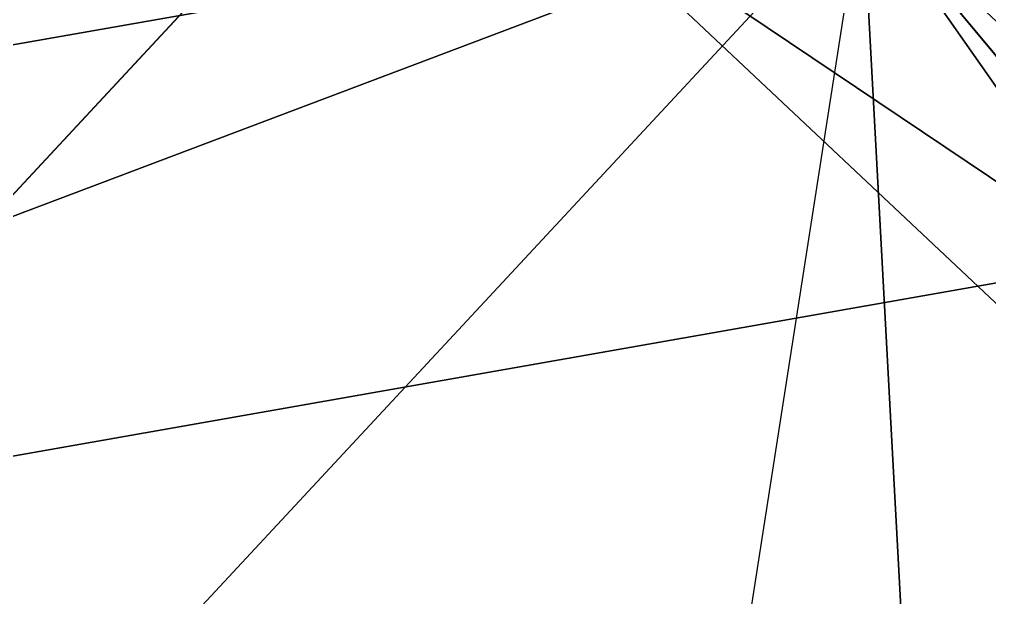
# Model space of a CAD drawing. Header units: metres. Extents: x 503497 to 504361, y 6966567 to 6966857.
# Drawn here: x 504126.4611 to 504126.6611, y 6966702.452 to 6966702.5712 of the extents above; entities that cross this region are included whole.
import ezdxf

# ---------------------------------------------------------------- set-up
doc = ezdxf.new("R2010")
doc.units = ezdxf.units.M

msp = doc.modelspace()

# ---------------------------------------------------------------- linework, layer by layer
at = {"layer": 'SHADOW_APPROVED_20260111T072000'}
msp.add_lwpolyline([(504126.4679, 6966701.5261), (504126.6349, 6966702.5968), (504053.4611, 6966717.5008), (504053.2941, 6966716.4301), (504126.4679, 6966701.5261)], close=True, dxfattribs=at)
msp.add_lwpolyline([(504124.6436, 6966689.8311), (504125.6223, 6966696.1052), (504122.7613, 6966696.5515), (504123.3955, 6966700.6171), (504123.6735, 6966701.1907), (504124.1841, 6966701.6081), (504124.6865, 6966701.7525), (504126.4679, 6966701.5261), (504126.6349, 6966702.5968), (504125.8564, 6966702.7697), (504125.4218, 6966703.0603), (504125.0625, 6966703.6133), (504124.9683, 6966704.1079), (504125.9354, 6966710.4181), (504127.8093, 6966710.1258), (504128.3574, 6966713.6393), (504140.8554, 6966711.6898), (504140.8554, 6966711.6898), (504140.7719, 6966711.1544), (504144.1851, 6966710.622), (504144.5661, 6966713.0647), (504153.1826, 6966711.7206), (504152.9477, 6966710.2148), (504167.8718, 6966707.8869)], dxfattribs=at)
at = {"layer": 'SHADOW_APPROVED_20260114T072400'}
msp.add_lwpolyline([(504126.4679, 6966701.5261), (504126.6349, 6966702.5968), (504054.6265, 6966716.2355), (504054.4595, 6966715.1648), (504126.4679, 6966701.5261)], close=True, dxfattribs=at)
msp.add_lwpolyline([(504124.6436, 6966689.8311), (504125.6223, 6966696.1052), (504122.7613, 6966696.5515), (504123.3955, 6966700.6171), (504123.6735, 6966701.1907), (504124.1841, 6966701.6081), (504124.6865, 6966701.7525), (504126.4679, 6966701.5261), (504126.6349, 6966702.5968), (504125.8564, 6966702.7697), (504125.4218, 6966703.0603), (504125.0625, 6966703.6133), (504124.9683, 6966704.1079), (504125.9354, 6966710.4181), (504127.8093, 6966710.1258), (504128.3574, 6966713.6393), (504140.8554, 6966711.6898), (504140.8554, 6966711.6898), (504140.7719, 6966711.1544), (504144.1851, 6966710.622), (504144.5661, 6966713.0647), (504153.1826, 6966711.7206), (504152.9477, 6966710.2148), (504167.8718, 6966707.8869)], dxfattribs=at)
at = {"layer": 'SHADOW_APPROVED_20260122T071500'}
msp.add_lwpolyline([(504126.4679, 6966701.5261), (504126.6349, 6966702.5968), (504044.0684, 6966717.3649), (504043.9014, 6966716.2942), (504126.4679, 6966701.5261)], close=True, dxfattribs=at)
msp.add_lwpolyline([(504124.6436, 6966689.8311), (504125.6223, 6966696.1052), (504122.7613, 6966696.5515), (504123.3955, 6966700.6171), (504123.6735, 6966701.1907), (504124.1841, 6966701.6081), (504124.6865, 6966701.7525), (504126.4679, 6966701.5261), (504126.6349, 6966702.5968), (504125.8564, 6966702.7697), (504125.4218, 6966703.0603), (504125.0625, 6966703.6133), (504124.9683, 6966704.1079), (504125.9354, 6966710.4181), (504127.8093, 6966710.1258), (504128.3574, 6966713.6393), (504140.8554, 6966711.6898), (504140.8554, 6966711.6898), (504140.7719, 6966711.1544), (504144.1851, 6966710.622), (504144.5661, 6966713.0647), (504153.1826, 6966711.7206), (504152.9477, 6966710.2148), (504167.8718, 6966707.8869)], dxfattribs=at)
at = {"layer": 'SHADOW_APPROVED_20260124T072500'}
msp.add_lwpolyline([(504126.4679, 6966701.5261), (504126.6349, 6966702.5968), (504050.3918, 6966714.3118), (504050.2248, 6966713.2411), (504126.4679, 6966701.5261)], close=True, dxfattribs=at)
msp.add_lwpolyline([(504124.6436, 6966689.8311), (504125.6223, 6966696.1052), (504122.7613, 6966696.5515), (504123.3955, 6966700.6171), (504123.6735, 6966701.1907), (504124.1841, 6966701.6081), (504124.6865, 6966701.7525), (504126.4679, 6966701.5261), (504126.6349, 6966702.5968), (504125.8564, 6966702.7697), (504125.4218, 6966703.0603), (504125.0625, 6966703.6133), (504124.9683, 6966704.1079), (504125.9354, 6966710.4181), (504127.8093, 6966710.1258), (504128.3574, 6966713.6393), (504140.8554, 6966711.6898), (504140.8554, 6966711.6898), (504140.7719, 6966711.1544), (504144.1851, 6966710.622), (504144.5661, 6966713.0647), (504153.1826, 6966711.7206), (504152.9477, 6966710.2148), (504167.8718, 6966707.8869)], dxfattribs=at)
at = {"layer": 'SHADOW_APPROVED_20260126T071100'}
msp.add_lwpolyline([(504126.4679, 6966701.5261), (504126.6349, 6966702.5968), (504038.2098, 6966717.6426), (504038.0428, 6966716.5719), (504126.4679, 6966701.5261)], close=True, dxfattribs=at)
msp.add_lwpolyline([(504124.6436, 6966689.8311), (504125.6223, 6966696.1052), (504122.7613, 6966696.5515), (504123.3955, 6966700.6171), (504123.6735, 6966701.1907), (504124.1841, 6966701.6081), (504124.6865, 6966701.7525), (504126.4679, 6966701.5261), (504126.6349, 6966702.5968), (504125.8564, 6966702.7697), (504125.4218, 6966703.0603), (504125.0625, 6966703.6133), (504124.9683, 6966704.1079), (504125.9354, 6966710.4181), (504127.8093, 6966710.1258), (504128.3574, 6966713.6393), (504140.8554, 6966711.6898), (504140.8554, 6966711.6898), (504140.7719, 6966711.1544), (504144.1851, 6966710.622), (504144.5661, 6966713.0647), (504153.1826, 6966711.7206), (504152.9477, 6966710.2148), (504167.8718, 6966707.8869)], dxfattribs=at)
at = {"layer": 'SHADOW_APPROVED_20260127T071900'}
msp.add_lwpolyline([(504126.4679, 6966701.5261), (504126.6349, 6966702.5968), (504044.292, 6966715.0894), (504044.125, 6966714.0187), (504126.4679, 6966701.5261)], close=True, dxfattribs=at)
msp.add_lwpolyline([(504124.6436, 6966689.8311), (504125.6223, 6966696.1052), (504122.7613, 6966696.5515), (504123.3955, 6966700.6171), (504123.6735, 6966701.1907), (504124.1841, 6966701.6081), (504124.6865, 6966701.7525), (504126.4679, 6966701.5261), (504126.6349, 6966702.5968), (504125.8564, 6966702.7697), (504125.4218, 6966703.0603), (504125.0625, 6966703.6133), (504124.9683, 6966704.1079), (504125.9354, 6966710.4181), (504127.8093, 6966710.1258), (504128.3574, 6966713.6393), (504140.8554, 6966711.6898), (504140.8554, 6966711.6898), (504140.7719, 6966711.1544), (504144.1851, 6966710.622), (504144.5661, 6966713.0647), (504153.1826, 6966711.7206), (504152.9477, 6966710.2148), (504167.8718, 6966707.8869)], dxfattribs=at)
at = {"layer": 'SHADOW_APPROVED_20260129T071100'}
msp.add_lwpolyline([(504126.4679, 6966701.5261), (504126.6349, 6966702.5968), (504036.1892, 6966716.8156), (504036.0222, 6966715.7449), (504126.4679, 6966701.5261)], close=True, dxfattribs=at)
msp.add_lwpolyline([(504124.6436, 6966689.8311), (504125.6223, 6966696.1052), (504122.7613, 6966696.5515), (504123.3955, 6966700.6171), (504123.6735, 6966701.1907), (504124.1841, 6966701.6081), (504124.6865, 6966701.7525), (504126.4679, 6966701.5261), (504126.6349, 6966702.5968), (504125.8564, 6966702.7697), (504125.4218, 6966703.0603), (504125.0625, 6966703.6133), (504124.9683, 6966704.1079), (504125.9354, 6966710.4181), (504127.8093, 6966710.1258), (504128.3574, 6966713.6393), (504140.8554, 6966711.6898), (504140.8554, 6966711.6898), (504140.7719, 6966711.1544), (504144.1851, 6966710.622), (504144.5661, 6966713.0647), (504153.1826, 6966711.7206), (504152.9477, 6966710.2148), (504167.8718, 6966707.8869)], dxfattribs=at)
at = {"layer": 'SHADOW_APPROVED_20260130T071100'}
msp.add_lwpolyline([(504126.4679, 6966701.5261), (504126.6349, 6966702.5968), (504035.503, 6966716.511), (504035.336, 6966715.4403), (504126.4679, 6966701.5261)], close=True, dxfattribs=at)
msp.add_lwpolyline([(504124.6436, 6966689.8311), (504125.6223, 6966696.1052), (504122.7613, 6966696.5515), (504123.3955, 6966700.6171), (504123.6735, 6966701.1907), (504124.1841, 6966701.6081), (504124.6865, 6966701.7525), (504126.4679, 6966701.5261), (504126.6349, 6966702.5968), (504125.8564, 6966702.7697), (504125.4218, 6966703.0603), (504125.0625, 6966703.6133), (504124.9683, 6966704.1079), (504125.9354, 6966710.4181), (504127.8093, 6966710.1258), (504128.3574, 6966713.6393), (504140.8554, 6966711.6898), (504140.8554, 6966711.6898), (504140.7719, 6966711.1544), (504144.1851, 6966710.622), (504144.5661, 6966713.0647), (504153.1826, 6966711.7206), (504152.9477, 6966710.2148), (504167.8718, 6966707.8869)], dxfattribs=at)
at = {"layer": 'SHADOW_APPROVED_20260203T070000'}
msp.add_lwpolyline([(504126.4679, 6966701.5261), (504126.6349, 6966702.5968), (504020.6107, 6966718.8982), (504020.4437, 6966717.8275), (504126.4679, 6966701.5261)], close=True, dxfattribs=at)
msp.add_lwpolyline([(504124.6436, 6966689.8311), (504125.6223, 6966696.1052), (504122.7613, 6966696.5515), (504123.3955, 6966700.6171), (504123.6735, 6966701.1907), (504124.1841, 6966701.6081), (504124.6865, 6966701.7525), (504126.4679, 6966701.5261), (504126.6349, 6966702.5968), (504125.8564, 6966702.7697), (504125.4218, 6966703.0603), (504125.0625, 6966703.6133), (504124.9683, 6966704.1079), (504125.9354, 6966710.4181), (504127.8093, 6966710.1258), (504128.3574, 6966713.6393), (504140.8554, 6966711.6898), (504140.8554, 6966711.6898), (504140.7719, 6966711.1544), (504144.1851, 6966710.622), (504144.5661, 6966713.0647), (504153.1826, 6966711.7206), (504152.9477, 6966710.2148), (504167.8718, 6966707.8869)], dxfattribs=at)
at = {"layer": 'SHADOW_APPROVED_20260314T074000'}
msp.add_lwpolyline([(504124.6436, 6966689.8311), (504125.6223, 6966696.1052), (504122.7613, 6966696.5515), (504123.3955, 6966700.6171), (504123.6735, 6966701.1907), (504124.1841, 6966701.6081), (504124.6865, 6966701.7525), (504126.4679, 6966701.5261), (504126.6349, 6966702.5968), (504125.8564, 6966702.7697), (504125.4218, 6966703.0603), (504125.0625, 6966703.6133), (504124.9683, 6966704.1079), (504125.9354, 6966710.4181), (504127.8093, 6966710.1258), (504128.3574, 6966713.6393), (504140.8554, 6966711.6898), (504140.8554, 6966711.6898), (504140.7719, 6966711.1544), (504144.1851, 6966710.622), (504144.5661, 6966713.0647), (504153.1826, 6966711.7206), (504152.9477, 6966710.2148), (504167.8718, 6966707.8869)], dxfattribs=at)
for points in [[(504145.7767, 6966705.8835), (504142.7149, 6966706.3611), (504044.7615, 6966689.1084), (504047.8233, 6966688.6308), (504145.7767, 6966705.8835)], [(504144.9755, 6966700.7471), (504145.7767, 6966705.8835), (504047.8233, 6966688.6308), (504047.0221, 6966683.4944), (504144.9755, 6966700.7471)], [(504126.6349, 6966702.5968), (504125.8564, 6966702.7697), (504038.1019, 6966687.3133), (504038.8804, 6966687.1404), (504126.6349, 6966702.5968)], [(504126.4679, 6966701.5261), (504126.6349, 6966702.5968), (504038.8804, 6966687.1404), (504038.7134, 6966686.0697), (504126.4679, 6966701.5261)]]:
    msp.add_lwpolyline(points, close=True, dxfattribs=at)
at = {"layer": 'SHADOW_APPROVED_20260426T070000'}
msp.add_lwpolyline([(504124.6436, 6966689.8311), (504125.6223, 6966696.1052), (504122.7613, 6966696.5515), (504123.3955, 6966700.6171), (504123.6735, 6966701.1907), (504124.1841, 6966701.6081), (504124.6865, 6966701.7525), (504126.4679, 6966701.5261), (504126.6349, 6966702.5968), (504125.8564, 6966702.7697), (504125.4218, 6966703.0603), (504125.0625, 6966703.6133), (504124.9683, 6966704.1079), (504125.9354, 6966710.4181), (504127.8093, 6966710.1258), (504128.3574, 6966713.6393), (504140.8554, 6966711.6898), (504140.8554, 6966711.6898), (504140.7719, 6966711.1544), (504144.1851, 6966710.622), (504144.5661, 6966713.0647), (504153.1826, 6966711.7206), (504152.9477, 6966710.2148), (504167.8718, 6966707.8869)], dxfattribs=at)
for points in [[(504126.6349, 6966702.5968), (504125.8564, 6966702.7697), (503908.7288, 6966620.7079), (503909.5073, 6966620.535), (504126.6349, 6966702.5968)], [(504126.4679, 6966701.5261), (504126.6349, 6966702.5968), (503909.5073, 6966620.535), (503909.3403, 6966619.4643), (504126.4679, 6966701.5261)]]:
    msp.add_lwpolyline(points, close=True, dxfattribs=at)
at = {"layer": 'SHADOW_APPROVED_20260621T090000'}
for points in [[(504149.5371, 6966727.3537), (504149.9912, 6966730.2649), (504086.0048, 6966661.4504), (504085.5507, 6966658.5392), (504149.5371, 6966727.3537)], [(504158.3042, 6966725.9861), (504149.5371, 6966727.3537), (504085.5507, 6966658.5392), (504094.3178, 6966657.1716), (504158.3042, 6966725.9861)], [(504126.6349, 6966702.5968), (504125.8564, 6966702.7697), (504067.3401, 6966639.8381), (504068.1186, 6966639.6652), (504126.6349, 6966702.5968)], [(504126.4679, 6966701.5261), (504126.6349, 6966702.5968), (504068.1186, 6966639.6652), (504067.9516, 6966638.5945), (504126.4679, 6966701.5261)]]:
    msp.add_lwpolyline(points, close=True, dxfattribs=at)
msp.add_lwpolyline([(504124.6436, 6966689.8311), (504125.6223, 6966696.1052), (504122.7613, 6966696.5515), (504123.3955, 6966700.6171), (504123.6735, 6966701.1907), (504124.1841, 6966701.6081), (504124.6865, 6966701.7525), (504126.4679, 6966701.5261), (504126.6349, 6966702.5968), (504125.8564, 6966702.7697), (504125.4218, 6966703.0603), (504125.0625, 6966703.6133), (504124.9683, 6966704.1079), (504125.9354, 6966710.4181), (504127.8093, 6966710.1258), (504128.3574, 6966713.6393), (504140.8554, 6966711.6898), (504140.8554, 6966711.6898), (504140.7719, 6966711.1544), (504144.1851, 6966710.622), (504144.5661, 6966713.0647), (504153.1826, 6966711.7206), (504152.9477, 6966710.2148), (504167.8718, 6966707.8869)], dxfattribs=at)
at = {"layer": 'SHADOW_APPROVED_20260621T120000'}
msp.add_lwpolyline([(504124.6436, 6966689.8311), (504125.6223, 6966696.1052), (504122.7613, 6966696.5515), (504123.3955, 6966700.6171), (504123.6735, 6966701.1907), (504124.1841, 6966701.6081), (504124.6865, 6966701.7525), (504126.4679, 6966701.5261), (504126.6349, 6966702.5968), (504125.8564, 6966702.7697), (504125.4218, 6966703.0603), (504125.0625, 6966703.6133), (504124.9683, 6966704.1079), (504125.9354, 6966710.4181), (504127.8093, 6966710.1258), (504128.3574, 6966713.6393), (504140.8554, 6966711.6898), (504140.8554, 6966711.6898), (504140.7719, 6966711.1544), (504144.1851, 6966710.622), (504144.5661, 6966713.0647), (504153.1826, 6966711.7206), (504152.9477, 6966710.2148), (504167.8718, 6966707.8869)], dxfattribs=at)
for points in [[(504126.6349, 6966702.5968), (504125.8564, 6966702.7697), (504128.4774, 6966654.0969), (504129.2559, 6966653.924), (504126.6349, 6966702.5968)], [(504126.4679, 6966701.5261), (504126.6349, 6966702.5968), (504129.2559, 6966653.924), (504129.0889, 6966652.8533), (504126.4679, 6966701.5261)]]:
    msp.add_lwpolyline(points, close=True, dxfattribs=at)
at = {"layer": 'SHADOW_APPROVED_20260621T140000'}
msp.add_lwpolyline([(504124.6436, 6966689.8311), (504125.6223, 6966696.1052), (504122.7613, 6966696.5515), (504123.3955, 6966700.6171), (504123.6735, 6966701.1907), (504124.1841, 6966701.6081), (504124.6865, 6966701.7525), (504126.4679, 6966701.5261), (504126.6349, 6966702.5968), (504125.8564, 6966702.7697), (504125.4218, 6966703.0603), (504125.0625, 6966703.6133), (504124.9683, 6966704.1079), (504125.9354, 6966710.4181), (504127.8093, 6966710.1258), (504128.3574, 6966713.6393), (504140.8554, 6966711.6898), (504140.8554, 6966711.6898), (504140.7719, 6966711.1544), (504144.1851, 6966710.622), (504144.5661, 6966713.0647), (504153.1826, 6966711.7206), (504152.9477, 6966710.2148), (504167.8718, 6966707.8869)], dxfattribs=at)
for points in [[(504126.6349, 6966702.5968), (504125.8564, 6966702.7697), (504164.7661, 6966646.9637), (504165.5446, 6966646.7908), (504126.6349, 6966702.5968)], [(504126.4679, 6966701.5261), (504126.6349, 6966702.5968), (504165.5446, 6966646.7908), (504165.3776, 6966645.7201), (504126.4679, 6966701.5261)]]:
    msp.add_lwpolyline(points, close=True, dxfattribs=at)
at = {"layer": 'SHADOW_APPROVED_20260621T150000'}
msp.add_lwpolyline([(504124.6436, 6966689.8311), (504125.6223, 6966696.1052), (504122.7613, 6966696.5515), (504123.3955, 6966700.6171), (504123.6735, 6966701.1907), (504124.1841, 6966701.6081), (504124.6865, 6966701.7525), (504126.4679, 6966701.5261), (504126.6349, 6966702.5968), (504125.8564, 6966702.7697), (504125.4218, 6966703.0603), (504125.0625, 6966703.6133), (504124.9683, 6966704.1079), (504125.9354, 6966710.4181), (504127.8093, 6966710.1258), (504128.3574, 6966713.6393), (504140.8554, 6966711.6898), (504140.8554, 6966711.6898), (504140.7719, 6966711.1544), (504144.1851, 6966710.622), (504144.5661, 6966713.0647), (504153.1826, 6966711.7206), (504152.9477, 6966710.2148), (504167.8718, 6966707.8869)], dxfattribs=at)
for points in [[(504124.9683, 6966704.1079), (504125.9354, 6966710.4181), (504199.2155, 6966641.4153), (504198.2484, 6966635.1051), (504124.9683, 6966704.1079)], [(504125.0625, 6966703.6133), (504124.9683, 6966704.1079), (504198.2484, 6966635.1051), (504198.3426, 6966634.6105), (504125.0625, 6966703.6133)], [(504126.4679, 6966701.5261), (504126.6349, 6966702.5968), (504199.915, 6966633.594), (504199.748, 6966632.5233), (504126.4679, 6966701.5261)]]:
    msp.add_lwpolyline(points, close=True, dxfattribs=at)
at = {"layer": 'SHADOW_APPROVED_20260621T160000'}
msp.add_lwpolyline([(504124.6436, 6966689.8311), (504125.6223, 6966696.1052), (504122.7613, 6966696.5515), (504123.3955, 6966700.6171), (504123.6735, 6966701.1907), (504124.1841, 6966701.6081), (504124.6865, 6966701.7525), (504126.4679, 6966701.5261), (504126.6349, 6966702.5968), (504125.8564, 6966702.7697), (504125.4218, 6966703.0603), (504125.0625, 6966703.6133), (504124.9683, 6966704.1079), (504125.9354, 6966710.4181), (504127.8093, 6966710.1258), (504128.3574, 6966713.6393), (504140.8554, 6966711.6898), (504140.8554, 6966711.6898), (504140.7719, 6966711.1544), (504144.1851, 6966710.622), (504144.5661, 6966713.0647), (504153.1826, 6966711.7206), (504152.9477, 6966710.2148), (504167.8718, 6966707.8869)], dxfattribs=at)
for points in [[(504125.0625, 6966703.6133), (504124.9683, 6966704.1079), (504293.2245, 6966591.0081), (504293.3187, 6966590.5135), (504125.0625, 6966703.6133)], [(504125.4218, 6966703.0603), (504125.0625, 6966703.6133), (504293.3187, 6966590.5135), (504293.678, 6966589.9605), (504125.4218, 6966703.0603)], [(504126.4679, 6966701.5261), (504126.6349, 6966702.5968), (504294.8911, 6966589.497), (504294.7241, 6966588.4263), (504126.4679, 6966701.5261)]]:
    msp.add_lwpolyline(points, close=True, dxfattribs=at)
at = {"layer": 'SHADOW_APPROVED_20261019T053000'}
msp.add_lwpolyline([(504126.4679, 6966701.5261), (504126.6349, 6966702.5968), (503549.8792, 6966794.7296), (503549.7122, 6966793.6589), (504126.4679, 6966701.5261)], close=True, dxfattribs=at)
msp.add_lwpolyline([(504124.6436, 6966689.8311), (504125.6223, 6966696.1052), (504122.7613, 6966696.5515), (504123.3955, 6966700.6171), (504123.6735, 6966701.1907), (504124.1841, 6966701.6081), (504124.6865, 6966701.7525), (504126.4679, 6966701.5261), (504126.6349, 6966702.5968), (504125.8564, 6966702.7697), (504125.4218, 6966703.0603), (504125.0625, 6966703.6133), (504124.9683, 6966704.1079), (504125.9354, 6966710.4181), (504127.8093, 6966710.1258), (504128.3574, 6966713.6393), (504140.8554, 6966711.6898), (504140.8554, 6966711.6898), (504140.7719, 6966711.1544), (504144.1851, 6966710.622), (504144.5661, 6966713.0647), (504153.1826, 6966711.7206), (504152.9477, 6966710.2148), (504167.8718, 6966707.8869)], dxfattribs=at)
at = {"layer": 'SHADOW_APPROVED_20261112T063500'}
msp.add_lwpolyline([(504126.4679, 6966701.5261), (504126.6349, 6966702.5968), (504028.3566, 6966718.551), (504028.1896, 6966717.4803), (504126.4679, 6966701.5261)], close=True, dxfattribs=at)
msp.add_lwpolyline([(504124.6436, 6966689.8311), (504125.6223, 6966696.1052), (504122.7613, 6966696.5515), (504123.3955, 6966700.6171), (504123.6735, 6966701.1907), (504124.1841, 6966701.6081), (504124.6865, 6966701.7525), (504126.4679, 6966701.5261), (504126.6349, 6966702.5968), (504125.8564, 6966702.7697), (504125.4218, 6966703.0603), (504125.0625, 6966703.6133), (504124.9683, 6966704.1079), (504125.9354, 6966710.4181), (504127.8093, 6966710.1258), (504128.3574, 6966713.6393), (504140.8554, 6966711.6898), (504140.8554, 6966711.6898), (504140.7719, 6966711.1544), (504144.1851, 6966710.622), (504144.5661, 6966713.0647), (504153.1826, 6966711.7206), (504152.9477, 6966710.2148), (504167.8718, 6966707.8869)], dxfattribs=at)
at = {"layer": 'SHADOW_APPROVED_20261113T063500'}
msp.add_lwpolyline([(504126.4679, 6966701.5261), (504126.6349, 6966702.5968), (504028.8248, 6966718.9665), (504028.6578, 6966717.8958), (504126.4679, 6966701.5261)], close=True, dxfattribs=at)
msp.add_lwpolyline([(504124.6436, 6966689.8311), (504125.6223, 6966696.1052), (504122.7613, 6966696.5515), (504123.3955, 6966700.6171), (504123.6735, 6966701.1907), (504124.1841, 6966701.6081), (504124.6865, 6966701.7525), (504126.4679, 6966701.5261), (504126.6349, 6966702.5968), (504125.8564, 6966702.7697), (504125.4218, 6966703.0603), (504125.0625, 6966703.6133), (504124.9683, 6966704.1079), (504125.9354, 6966710.4181), (504127.8093, 6966710.1258), (504128.3574, 6966713.6393), (504140.8554, 6966711.6898), (504140.8554, 6966711.6898), (504140.7719, 6966711.1544), (504144.1851, 6966710.622), (504144.5661, 6966713.0647), (504153.1826, 6966711.7206), (504152.9477, 6966710.2148), (504167.8718, 6966707.8869)], dxfattribs=at)
at = {"layer": 'SHADOW_APPROVED_20261122T065200'}
msp.add_lwpolyline([(504126.4679, 6966701.5261), (504126.6349, 6966702.5968), (504046.4708, 6966717.0476), (504046.3038, 6966715.9769), (504126.4679, 6966701.5261)], close=True, dxfattribs=at)
msp.add_lwpolyline([(504124.6436, 6966689.8311), (504125.6223, 6966696.1052), (504122.7613, 6966696.5515), (504123.3955, 6966700.6171), (504123.6735, 6966701.1907), (504124.1841, 6966701.6081), (504124.6865, 6966701.7525), (504126.4679, 6966701.5261), (504126.6349, 6966702.5968), (504125.8564, 6966702.7697), (504125.4218, 6966703.0603), (504125.0625, 6966703.6133), (504124.9683, 6966704.1079), (504125.9354, 6966710.4181), (504127.8093, 6966710.1258), (504128.3574, 6966713.6393), (504140.8554, 6966711.6898), (504140.8554, 6966711.6898), (504140.7719, 6966711.1544), (504144.1851, 6966710.622), (504144.5661, 6966713.0647), (504153.1826, 6966711.7206), (504152.9477, 6966710.2148), (504167.8718, 6966707.8869)], dxfattribs=at)
at = {"layer": 'SHADOW_APPROVED_20261123T070300'}
msp.add_lwpolyline([(504126.4679, 6966701.5261), (504126.6349, 6966702.5968), (504054.238, 6966714.6033), (504054.071, 6966713.5326), (504126.4679, 6966701.5261)], close=True, dxfattribs=at)
msp.add_lwpolyline([(504124.6436, 6966689.8311), (504125.6223, 6966696.1052), (504122.7613, 6966696.5515), (504123.3955, 6966700.6171), (504123.6735, 6966701.1907), (504124.1841, 6966701.6081), (504124.6865, 6966701.7525), (504126.4679, 6966701.5261), (504126.6349, 6966702.5968), (504125.8564, 6966702.7697), (504125.4218, 6966703.0603), (504125.0625, 6966703.6133), (504124.9683, 6966704.1079), (504125.9354, 6966710.4181), (504127.8093, 6966710.1258), (504128.3574, 6966713.6393), (504140.8554, 6966711.6898), (504140.8554, 6966711.6898), (504140.7719, 6966711.1544), (504144.1851, 6966710.622), (504144.5661, 6966713.0647), (504153.1826, 6966711.7206), (504152.9477, 6966710.2148), (504167.8718, 6966707.8869)], dxfattribs=at)
at = {"layer": 'SHADOW_APPROVED_20261221T090000'}
msp.add_lwpolyline([(504124.6436, 6966689.8311), (504125.6223, 6966696.1052), (504122.7613, 6966696.5515), (504123.3955, 6966700.6171), (504123.6735, 6966701.1907), (504124.1841, 6966701.6081), (504124.6865, 6966701.7525), (504126.4679, 6966701.5261), (504126.6349, 6966702.5968), (504125.8564, 6966702.7697), (504125.4218, 6966703.0603), (504125.0625, 6966703.6133), (504124.9683, 6966704.1079), (504125.9354, 6966710.4181), (504127.8093, 6966710.1258), (504128.3574, 6966713.6393), (504140.8554, 6966711.6898), (504140.8554, 6966711.6898), (504140.7719, 6966711.1544), (504144.1851, 6966710.622), (504144.5661, 6966713.0647), (504153.1826, 6966711.7206), (504152.9477, 6966710.2148), (504167.8718, 6966707.8869)], dxfattribs=at)
msp.add_lwpolyline([(504126.4679, 6966701.5261), (504126.6349, 6966702.5968), (504096.3802, 6966704.3962), (504096.2132, 6966703.3255), (504126.4679, 6966701.5261)], close=True, dxfattribs=at)
at = {"layer": 'SHADOW_APPROVED_20261221T120000'}
msp.add_lwpolyline([(504124.6436, 6966689.8311), (504125.6223, 6966696.1052), (504122.7613, 6966696.5515), (504123.3955, 6966700.6171), (504123.6735, 6966701.1907), (504124.1841, 6966701.6081), (504124.6865, 6966701.7525), (504126.4679, 6966701.5261), (504126.6349, 6966702.5968), (504125.8564, 6966702.7697), (504125.4218, 6966703.0603), (504125.0625, 6966703.6133), (504124.9683, 6966704.1079), (504125.9354, 6966710.4181), (504127.8093, 6966710.1258), (504128.3574, 6966713.6393), (504140.8554, 6966711.6898), (504140.8554, 6966711.6898), (504140.7719, 6966711.1544), (504144.1851, 6966710.622), (504144.5661, 6966713.0647), (504153.1826, 6966711.7206), (504152.9477, 6966710.2148), (504167.8718, 6966707.8869)], dxfattribs=at)
for points in [[(504126.6349, 6966702.5968), (504125.8564, 6966702.7697), (504128.1289, 6966700.0389), (504128.9074, 6966699.866), (504126.6349, 6966702.5968)], [(504126.4679, 6966701.5261), (504126.6349, 6966702.5968), (504128.9074, 6966699.866), (504128.7404, 6966698.7953), (504126.4679, 6966701.5261)]]:
    msp.add_lwpolyline(points, close=True, dxfattribs=at)
at = {"layer": 'SHADOW_APPROVED_20261221T150000'}
msp.add_lwpolyline([(504124.6436, 6966689.8311), (504125.6223, 6966696.1052), (504122.7613, 6966696.5515), (504123.3955, 6966700.6171), (504123.6735, 6966701.1907), (504124.1841, 6966701.6081), (504124.6865, 6966701.7525), (504126.4679, 6966701.5261), (504126.6349, 6966702.5968), (504125.8564, 6966702.7697), (504125.4218, 6966703.0603), (504125.0625, 6966703.6133), (504124.9683, 6966704.1079), (504125.9354, 6966710.4181), (504127.8093, 6966710.1258), (504128.3574, 6966713.6393), (504140.8554, 6966711.6898), (504140.8554, 6966711.6898), (504140.7719, 6966711.1544), (504144.1851, 6966710.622), (504144.5661, 6966713.0647), (504153.1826, 6966711.7206), (504152.9477, 6966710.2148), (504167.8718, 6966707.8869)], dxfattribs=at)
msp.add_lwpolyline([(504126.4679, 6966701.5261), (504126.6349, 6966702.5968), (504164.3288, 6966706.6171), (504164.1618, 6966705.5464), (504126.4679, 6966701.5261)], close=True, dxfattribs=at)
at = {"layer": 'SHADOW_APPROVED_20261221T160000'}
msp.add_lwpolyline([(504126.4679, 6966701.5261), (504126.6349, 6966702.5968), (504186.1967, 6966714.5486), (504186.0297, 6966713.4779), (504126.4679, 6966701.5261)], close=True, dxfattribs=at)
msp.add_lwpolyline([(504124.6436, 6966689.8311), (504125.6223, 6966696.1052), (504122.7613, 6966696.5515), (504123.3955, 6966700.6171), (504123.6735, 6966701.1907), (504124.1841, 6966701.6081), (504124.6865, 6966701.7525), (504126.4679, 6966701.5261), (504126.6349, 6966702.5968), (504125.8564, 6966702.7697), (504125.4218, 6966703.0603), (504125.0625, 6966703.6133), (504124.9683, 6966704.1079), (504125.9354, 6966710.4181), (504127.8093, 6966710.1258), (504128.3574, 6966713.6393), (504140.8554, 6966711.6898), (504140.8554, 6966711.6898), (504140.7719, 6966711.1544), (504144.1851, 6966710.622), (504144.5661, 6966713.0647), (504153.1826, 6966711.7206), (504152.9477, 6966710.2148), (504167.8718, 6966707.8869)], dxfattribs=at)
at = {"layer": 'SHADOW_APPROVED_20261221T170000'}
msp.add_lwpolyline([(504126.4679, 6966701.5261), (504126.6349, 6966702.5968), (504229.8348, 6966733.4844), (504229.6678, 6966732.4137), (504126.4679, 6966701.5261)], close=True, dxfattribs=at)
msp.add_lwpolyline([(504124.6436, 6966689.8311), (504125.6223, 6966696.1052), (504122.7613, 6966696.5515), (504123.3955, 6966700.6171), (504123.6735, 6966701.1907), (504124.1841, 6966701.6081), (504124.6865, 6966701.7525), (504126.4679, 6966701.5261), (504126.6349, 6966702.5968), (504125.8564, 6966702.7697), (504125.4218, 6966703.0603), (504125.0625, 6966703.6133), (504124.9683, 6966704.1079), (504125.9354, 6966710.4181), (504127.8093, 6966710.1258), (504128.3574, 6966713.6393), (504140.8554, 6966711.6898), (504140.8554, 6966711.6898), (504140.7719, 6966711.1544), (504144.1851, 6966710.622), (504144.5661, 6966713.0647), (504153.1826, 6966711.7206), (504152.9477, 6966710.2148), (504167.8718, 6966707.8869)], dxfattribs=at)
at = {"layer": 'SHADOW_COMPARATOR_RL48_20260111T072000'}
msp.add_lwpolyline([(504124.6436, 6966689.8311), (504125.6223, 6966696.1052), (504122.7613, 6966696.5515), (504123.3955, 6966700.6171), (504123.6735, 6966701.1907), (504124.1841, 6966701.6081), (504124.6865, 6966701.7525), (504126.4679, 6966701.5261), (504126.6349, 6966702.5968), (504125.8564, 6966702.7697), (504125.4218, 6966703.0603), (504125.0625, 6966703.6133), (504124.9683, 6966704.1079), (504125.9354, 6966710.4181), (504127.8093, 6966710.1258), (504128.3574, 6966713.6393), (504140.8554, 6966711.6898), (504140.8554, 6966711.6898), (504140.7719, 6966711.1544), (504144.1851, 6966710.622), (504144.5661, 6966713.0647), (504153.1826, 6966711.7206), (504152.9477, 6966710.2148), (504167.8718, 6966707.8869)], dxfattribs=at)
msp.add_lwpolyline([(504126.4679, 6966701.5261), (504126.6349, 6966702.5968), (504081.0076, 6966711.8902), (504080.8406, 6966710.8195), (504126.4679, 6966701.5261)], close=True, dxfattribs=at)
at = {"layer": 'SHADOW_COMPARATOR_RL48_20260114T072400'}
msp.add_lwpolyline([(504124.6436, 6966689.8311), (504125.6223, 6966696.1052), (504122.7613, 6966696.5515), (504123.3955, 6966700.6171), (504123.6735, 6966701.1907), (504124.1841, 6966701.6081), (504124.6865, 6966701.7525), (504126.4679, 6966701.5261), (504126.6349, 6966702.5968), (504125.8564, 6966702.7697), (504125.4218, 6966703.0603), (504125.0625, 6966703.6133), (504124.9683, 6966704.1079), (504125.9354, 6966710.4181), (504127.8093, 6966710.1258), (504128.3574, 6966713.6393), (504140.8554, 6966711.6898), (504140.8554, 6966711.6898), (504140.7719, 6966711.1544), (504144.1851, 6966710.622), (504144.5661, 6966713.0647), (504153.1826, 6966711.7206), (504152.9477, 6966710.2148), (504167.8718, 6966707.8869)], dxfattribs=at)
msp.add_lwpolyline([(504126.4679, 6966701.5261), (504126.6349, 6966702.5968), (504081.7343, 6966711.1012), (504081.5673, 6966710.0305), (504126.4679, 6966701.5261)], close=True, dxfattribs=at)
at = {"layer": 'SHADOW_COMPARATOR_RL48_20260122T071500'}
msp.add_lwpolyline([(504124.6436, 6966689.8311), (504125.6223, 6966696.1052), (504122.7613, 6966696.5515), (504123.3955, 6966700.6171), (504123.6735, 6966701.1907), (504124.1841, 6966701.6081), (504124.6865, 6966701.7525), (504126.4679, 6966701.5261), (504126.6349, 6966702.5968), (504125.8564, 6966702.7697), (504125.4218, 6966703.0603), (504125.0625, 6966703.6133), (504124.9683, 6966704.1079), (504125.9354, 6966710.4181), (504127.8093, 6966710.1258), (504128.3574, 6966713.6393), (504140.8554, 6966711.6898), (504140.8554, 6966711.6898), (504140.7719, 6966711.1544), (504144.1851, 6966710.622), (504144.5661, 6966713.0647), (504153.1826, 6966711.7206), (504152.9477, 6966710.2148), (504167.8718, 6966707.8869)], dxfattribs=at)
msp.add_lwpolyline([(504126.4679, 6966701.5261), (504126.6349, 6966702.5968), (504075.1508, 6966711.8054), (504074.9838, 6966710.7347), (504126.4679, 6966701.5261)], close=True, dxfattribs=at)
at = {"layer": 'SHADOW_COMPARATOR_RL48_20260124T072500'}
msp.add_lwpolyline([(504124.6436, 6966689.8311), (504125.6223, 6966696.1052), (504122.7613, 6966696.5515), (504123.3955, 6966700.6171), (504123.6735, 6966701.1907), (504124.1841, 6966701.6081), (504124.6865, 6966701.7525), (504126.4679, 6966701.5261), (504126.6349, 6966702.5968), (504125.8564, 6966702.7697), (504125.4218, 6966703.0603), (504125.0625, 6966703.6133), (504124.9683, 6966704.1079), (504125.9354, 6966710.4181), (504127.8093, 6966710.1258), (504128.3574, 6966713.6393), (504140.8554, 6966711.6898), (504140.8554, 6966711.6898), (504140.7719, 6966711.1544), (504144.1851, 6966710.622), (504144.5661, 6966713.0647), (504153.1826, 6966711.7206), (504152.9477, 6966710.2148), (504167.8718, 6966707.8869)], dxfattribs=at)
msp.add_lwpolyline([(504126.4679, 6966701.5261), (504126.6349, 6966702.5968), (504079.0937, 6966709.9017), (504078.9267, 6966708.831), (504126.4679, 6966701.5261)], close=True, dxfattribs=at)
at = {"layer": 'SHADOW_COMPARATOR_RL48_20260126T071100'}
msp.add_lwpolyline([(504124.6436, 6966689.8311), (504125.6223, 6966696.1052), (504122.7613, 6966696.5515), (504123.3955, 6966700.6171), (504123.6735, 6966701.1907), (504124.1841, 6966701.6081), (504124.6865, 6966701.7525), (504126.4679, 6966701.5261), (504126.6349, 6966702.5968), (504125.8564, 6966702.7697), (504125.4218, 6966703.0603), (504125.0625, 6966703.6133), (504124.9683, 6966704.1079), (504125.9354, 6966710.4181), (504127.8093, 6966710.1258), (504128.3574, 6966713.6393), (504140.8554, 6966711.6898), (504140.8554, 6966711.6898), (504140.7719, 6966711.1544), (504144.1851, 6966710.622), (504144.5661, 6966713.0647), (504153.1826, 6966711.7206), (504152.9477, 6966710.2148), (504167.8718, 6966707.8869)], dxfattribs=at)
msp.add_lwpolyline([(504126.4679, 6966701.5261), (504126.6349, 6966702.5968), (504071.4977, 6966711.9786), (504071.3307, 6966710.9079), (504126.4679, 6966701.5261)], close=True, dxfattribs=at)
at = {"layer": 'SHADOW_COMPARATOR_RL48_20260127T071900'}
msp.add_lwpolyline([(504124.6436, 6966689.8311), (504125.6223, 6966696.1052), (504122.7613, 6966696.5515), (504123.3955, 6966700.6171), (504123.6735, 6966701.1907), (504124.1841, 6966701.6081), (504124.6865, 6966701.7525), (504126.4679, 6966701.5261), (504126.6349, 6966702.5968), (504125.8564, 6966702.7697), (504125.4218, 6966703.0603), (504125.0625, 6966703.6133), (504124.9683, 6966704.1079), (504125.9354, 6966710.4181), (504127.8093, 6966710.1258), (504128.3574, 6966713.6393), (504140.8554, 6966711.6898), (504140.8554, 6966711.6898), (504140.7719, 6966711.1544), (504144.1851, 6966710.622), (504144.5661, 6966713.0647), (504153.1826, 6966711.7206), (504152.9477, 6966710.2148), (504167.8718, 6966707.8869)], dxfattribs=at)
msp.add_lwpolyline([(504126.4679, 6966701.5261), (504126.6349, 6966702.5968), (504075.2902, 6966710.3865), (504075.1232, 6966709.3158), (504126.4679, 6966701.5261)], close=True, dxfattribs=at)
at = {"layer": 'SHADOW_COMPARATOR_RL48_20260129T071100'}
msp.add_lwpolyline([(504124.6436, 6966689.8311), (504125.6223, 6966696.1052), (504122.7613, 6966696.5515), (504123.3955, 6966700.6171), (504123.6735, 6966701.1907), (504124.1841, 6966701.6081), (504124.6865, 6966701.7525), (504126.4679, 6966701.5261), (504126.6349, 6966702.5968), (504125.8564, 6966702.7697), (504125.4218, 6966703.0603), (504125.0625, 6966703.6133), (504124.9683, 6966704.1079), (504125.9354, 6966710.4181), (504127.8093, 6966710.1258), (504128.3574, 6966713.6393), (504140.8554, 6966711.6898), (504140.8554, 6966711.6898), (504140.7719, 6966711.1544), (504144.1851, 6966710.622), (504144.5661, 6966713.0647), (504153.1826, 6966711.7206), (504152.9477, 6966710.2148), (504167.8718, 6966707.8869)], dxfattribs=at)
msp.add_lwpolyline([(504126.4679, 6966701.5261), (504126.6349, 6966702.5968), (504070.2377, 6966711.4629), (504070.0707, 6966710.3922), (504126.4679, 6966701.5261)], close=True, dxfattribs=at)
at = {"layer": 'SHADOW_COMPARATOR_RL48_20260130T071100'}
msp.add_lwpolyline([(504124.6436, 6966689.8311), (504125.6223, 6966696.1052), (504122.7613, 6966696.5515), (504123.3955, 6966700.6171), (504123.6735, 6966701.1907), (504124.1841, 6966701.6081), (504124.6865, 6966701.7525), (504126.4679, 6966701.5261), (504126.6349, 6966702.5968), (504125.8564, 6966702.7697), (504125.4218, 6966703.0603), (504125.0625, 6966703.6133), (504124.9683, 6966704.1079), (504125.9354, 6966710.4181), (504127.8093, 6966710.1258), (504128.3574, 6966713.6393), (504140.8554, 6966711.6898), (504140.8554, 6966711.6898), (504140.7719, 6966711.1544), (504144.1851, 6966710.622), (504144.5661, 6966713.0647), (504153.1826, 6966711.7206), (504152.9477, 6966710.2148), (504167.8718, 6966707.8869)], dxfattribs=at)
msp.add_lwpolyline([(504126.4679, 6966701.5261), (504126.6349, 6966702.5968), (504069.8098, 6966711.273), (504069.6428, 6966710.2023), (504126.4679, 6966701.5261)], close=True, dxfattribs=at)
at = {"layer": 'SHADOW_COMPARATOR_RL48_20260203T070000'}
msp.add_lwpolyline([(504124.6436, 6966689.8311), (504125.6223, 6966696.1052), (504122.7613, 6966696.5515), (504123.3955, 6966700.6171), (504123.6735, 6966701.1907), (504124.1841, 6966701.6081), (504124.6865, 6966701.7525), (504126.4679, 6966701.5261), (504126.6349, 6966702.5968), (504125.8564, 6966702.7697), (504125.4218, 6966703.0603), (504125.0625, 6966703.6133), (504124.9683, 6966704.1079), (504125.9354, 6966710.4181), (504127.8093, 6966710.1258), (504128.3574, 6966713.6393), (504140.8554, 6966711.6898), (504140.8554, 6966711.6898), (504140.7719, 6966711.1544), (504144.1851, 6966710.622), (504144.5661, 6966713.0647), (504153.1826, 6966711.7206), (504152.9477, 6966710.2148), (504167.8718, 6966707.8869)], dxfattribs=at)
msp.add_lwpolyline([(504126.4679, 6966701.5261), (504126.6349, 6966702.5968), (504060.5238, 6966712.7615), (504060.3568, 6966711.6908), (504126.4679, 6966701.5261)], close=True, dxfattribs=at)
at = {"layer": 'SHADOW_COMPARATOR_RL48_20260314T074000'}
msp.add_lwpolyline([(504124.6436, 6966689.8311), (504125.6223, 6966696.1052), (504122.7613, 6966696.5515), (504123.3955, 6966700.6171), (504123.6735, 6966701.1907), (504124.1841, 6966701.6081), (504124.6865, 6966701.7525), (504126.4679, 6966701.5261), (504126.6349, 6966702.5968), (504125.8564, 6966702.7697), (504125.4218, 6966703.0603), (504125.0625, 6966703.6133), (504124.9683, 6966704.1079), (504125.9354, 6966710.4181), (504127.8093, 6966710.1258), (504128.3574, 6966713.6393), (504140.8554, 6966711.6898), (504140.8554, 6966711.6898), (504140.7719, 6966711.1544), (504144.1851, 6966710.622), (504144.5661, 6966713.0647), (504153.1826, 6966711.7206), (504152.9477, 6966710.2148), (504167.8718, 6966707.8869)], dxfattribs=at)
for points in [[(504126.6349, 6966702.5968), (504125.8564, 6966702.7697), (504071.1373, 6966693.1319), (504071.9158, 6966692.959), (504126.6349, 6966702.5968)], [(504126.4679, 6966701.5261), (504126.6349, 6966702.5968), (504071.9158, 6966692.959), (504071.7488, 6966691.8883), (504126.4679, 6966701.5261)]]:
    msp.add_lwpolyline(points, close=True, dxfattribs=at)
at = {"layer": 'SHADOW_COMPARATOR_RL48_20260426T070000'}
msp.add_lwpolyline([(504124.6436, 6966689.8311), (504125.6223, 6966696.1052), (504122.7613, 6966696.5515), (504123.3955, 6966700.6171), (504123.6735, 6966701.1907), (504124.1841, 6966701.6081), (504124.6865, 6966701.7525), (504126.4679, 6966701.5261), (504126.6349, 6966702.5968), (504125.8564, 6966702.7697), (504125.4218, 6966703.0603), (504125.0625, 6966703.6133), (504124.9683, 6966704.1079), (504125.9354, 6966710.4181), (504127.8093, 6966710.1258), (504128.3574, 6966713.6393), (504140.8554, 6966711.6898), (504140.8554, 6966711.6898), (504140.7719, 6966711.1544), (504144.1851, 6966710.622), (504144.5661, 6966713.0647), (504153.1826, 6966711.7206), (504152.9477, 6966710.2148), (504167.8718, 6966707.8869)], dxfattribs=at)
for points in [[(504126.6349, 6966702.5968), (504125.8564, 6966702.7697), (503990.4671, 6966651.6003), (503991.2456, 6966651.4274), (504126.6349, 6966702.5968)], [(504126.4679, 6966701.5261), (504126.6349, 6966702.5968), (503991.2456, 6966651.4274), (503991.0786, 6966650.3567), (504126.4679, 6966701.5261)]]:
    msp.add_lwpolyline(points, close=True, dxfattribs=at)
at = {"layer": 'SHADOW_COMPARATOR_RL48_20260621T090000'}
for points in [[(504149.5371, 6966727.3537), (504149.9912, 6966730.2649), (504113.5035, 6966691.0241), (504113.0494, 6966688.1129), (504149.5371, 6966727.3537)], [(504158.3042, 6966725.9861), (504149.5371, 6966727.3537), (504113.0494, 6966688.1129), (504121.8165, 6966686.7453), (504158.3042, 6966725.9861)], [(504126.6349, 6966702.5968), (504125.8564, 6966702.7697), (504089.3687, 6966663.5289), (504090.1472, 6966663.356), (504126.6349, 6966702.5968)], [(504126.4679, 6966701.5261), (504126.6349, 6966702.5968), (504090.1472, 6966663.356), (504089.9802, 6966662.2853), (504126.4679, 6966701.5261)]]:
    msp.add_lwpolyline(points, close=True, dxfattribs=at)
msp.add_lwpolyline([(504124.6436, 6966689.8311), (504125.6223, 6966696.1052), (504122.7613, 6966696.5515), (504123.3955, 6966700.6171), (504123.6735, 6966701.1907), (504124.1841, 6966701.6081), (504124.6865, 6966701.7525), (504126.4679, 6966701.5261), (504126.6349, 6966702.5968), (504125.8564, 6966702.7697), (504125.4218, 6966703.0603), (504125.0625, 6966703.6133), (504124.9683, 6966704.1079), (504125.9354, 6966710.4181), (504127.8093, 6966710.1258), (504128.3574, 6966713.6393), (504140.8554, 6966711.6898), (504140.8554, 6966711.6898), (504140.7719, 6966711.1544), (504144.1851, 6966710.622), (504144.5661, 6966713.0647), (504153.1826, 6966711.7206), (504152.9477, 6966710.2148), (504167.8718, 6966707.8869)], dxfattribs=at)
at = {"layer": 'SHADOW_COMPARATOR_RL48_20260621T120000'}
msp.add_lwpolyline([(504124.6436, 6966689.8311), (504125.6223, 6966696.1052), (504122.7613, 6966696.5515), (504123.3955, 6966700.6171), (504123.6735, 6966701.1907), (504124.1841, 6966701.6081), (504124.6865, 6966701.7525), (504126.4679, 6966701.5261), (504126.6349, 6966702.5968), (504125.8564, 6966702.7697), (504125.4218, 6966703.0603), (504125.0625, 6966703.6133), (504124.9683, 6966704.1079), (504125.9354, 6966710.4181), (504127.8093, 6966710.1258), (504128.3574, 6966713.6393), (504140.8554, 6966711.6898), (504140.8554, 6966711.6898), (504140.7719, 6966711.1544), (504144.1851, 6966710.622), (504144.5661, 6966713.0647), (504153.1826, 6966711.7206), (504152.9477, 6966710.2148), (504167.8718, 6966707.8869)], dxfattribs=at)
for points in [[(504126.6349, 6966702.5968), (504125.8564, 6966702.7697), (504127.4907, 6966672.4199), (504128.2692, 6966672.247), (504126.6349, 6966702.5968)], [(504126.4679, 6966701.5261), (504126.6349, 6966702.5968), (504128.2692, 6966672.247), (504128.1022, 6966671.1763), (504126.4679, 6966701.5261)]]:
    msp.add_lwpolyline(points, close=True, dxfattribs=at)
at = {"layer": 'SHADOW_COMPARATOR_RL48_20260621T140000'}
msp.add_lwpolyline([(504124.6436, 6966689.8311), (504125.6223, 6966696.1052), (504122.7613, 6966696.5515), (504123.3955, 6966700.6171), (504123.6735, 6966701.1907), (504124.1841, 6966701.6081), (504124.6865, 6966701.7525), (504126.4679, 6966701.5261), (504126.6349, 6966702.5968), (504125.8564, 6966702.7697), (504125.4218, 6966703.0603), (504125.0625, 6966703.6133), (504124.9683, 6966704.1079), (504125.9354, 6966710.4181), (504127.8093, 6966710.1258), (504128.3574, 6966713.6393), (504140.8554, 6966711.6898), (504140.8554, 6966711.6898), (504140.7719, 6966711.1544), (504144.1851, 6966710.622), (504144.5661, 6966713.0647), (504153.1826, 6966711.7206), (504152.9477, 6966710.2148), (504167.8718, 6966707.8869)], dxfattribs=at)
for points in [[(504126.6349, 6966702.5968), (504125.8564, 6966702.7697), (504150.1184, 6966667.972), (504150.8969, 6966667.7991), (504126.6349, 6966702.5968)], [(504126.4679, 6966701.5261), (504126.6349, 6966702.5968), (504150.8969, 6966667.7991), (504150.7299, 6966666.7284), (504126.4679, 6966701.5261)]]:
    msp.add_lwpolyline(points, close=True, dxfattribs=at)
at = {"layer": 'SHADOW_COMPARATOR_RL48_20260621T150000'}
msp.add_lwpolyline([(504124.6436, 6966689.8311), (504125.6223, 6966696.1052), (504122.7613, 6966696.5515), (504123.3955, 6966700.6171), (504123.6735, 6966701.1907), (504124.1841, 6966701.6081), (504124.6865, 6966701.7525), (504126.4679, 6966701.5261), (504126.6349, 6966702.5968), (504125.8564, 6966702.7697), (504125.4218, 6966703.0603), (504125.0625, 6966703.6133), (504124.9683, 6966704.1079), (504125.9354, 6966710.4181), (504127.8093, 6966710.1258), (504128.3574, 6966713.6393), (504140.8554, 6966711.6898), (504140.8554, 6966711.6898), (504140.7719, 6966711.1544), (504144.1851, 6966710.622), (504144.5661, 6966713.0647), (504153.1826, 6966711.7206), (504152.9477, 6966710.2148), (504167.8718, 6966707.8869)], dxfattribs=at)
for points in [[(504124.9683, 6966704.1079), (504125.9354, 6966710.4181), (504171.629, 6966667.3916), (504170.6619, 6966661.0814), (504124.9683, 6966704.1079)], [(504125.0625, 6966703.6133), (504124.9683, 6966704.1079), (504170.6619, 6966661.0814), (504170.7561, 6966660.5868), (504125.0625, 6966703.6133)], [(504126.4679, 6966701.5261), (504126.6349, 6966702.5968), (504172.3285, 6966659.5703), (504172.1615, 6966658.4996), (504126.4679, 6966701.5261)]]:
    msp.add_lwpolyline(points, close=True, dxfattribs=at)
at = {"layer": 'SHADOW_COMPARATOR_RL48_20260621T160000'}
msp.add_lwpolyline([(504124.6436, 6966689.8311), (504125.6223, 6966696.1052), (504122.7613, 6966696.5515), (504123.3955, 6966700.6171), (504123.6735, 6966701.1907), (504124.1841, 6966701.6081), (504124.6865, 6966701.7525), (504126.4679, 6966701.5261), (504126.6349, 6966702.5968), (504125.8564, 6966702.7697), (504125.4218, 6966703.0603), (504125.0625, 6966703.6133), (504124.9683, 6966704.1079), (504125.9354, 6966710.4181), (504127.8093, 6966710.1258), (504128.3574, 6966713.6393), (504140.8554, 6966711.6898), (504140.8554, 6966711.6898), (504140.7719, 6966711.1544), (504144.1851, 6966710.622), (504144.5661, 6966713.0647), (504153.1826, 6966711.7206), (504152.9477, 6966710.2148), (504167.8718, 6966707.8869)], dxfattribs=at)
for points in [[(504125.0625, 6966703.6133), (504124.9683, 6966704.1079), (504229.884, 6966633.5849), (504229.9782, 6966633.0903), (504125.0625, 6966703.6133)], [(504125.4218, 6966703.0603), (504125.0625, 6966703.6133), (504229.9782, 6966633.0903), (504230.3375, 6966632.5373), (504125.4218, 6966703.0603)], [(504126.4679, 6966701.5261), (504126.6349, 6966702.5968), (504231.5506, 6966632.0738), (504231.3836, 6966631.0031), (504126.4679, 6966701.5261)]]:
    msp.add_lwpolyline(points, close=True, dxfattribs=at)
at = {"layer": 'SHADOW_COMPARATOR_RL48_20261019T053000'}
msp.add_lwpolyline([(504126.4679, 6966701.5261), (504126.6349, 6966702.5968), (503767.0005, 6966760.0459), (503766.8335, 6966758.9752), (504126.4679, 6966701.5261)], close=True, dxfattribs=at)
msp.add_lwpolyline([(504124.6436, 6966689.8311), (504125.6223, 6966696.1052), (504122.7613, 6966696.5515), (504123.3955, 6966700.6171), (504123.6735, 6966701.1907), (504124.1841, 6966701.6081), (504124.6865, 6966701.7525), (504126.4679, 6966701.5261), (504126.6349, 6966702.5968), (504125.8564, 6966702.7697), (504125.4218, 6966703.0603), (504125.0625, 6966703.6133), (504124.9683, 6966704.1079), (504125.9354, 6966710.4181), (504127.8093, 6966710.1258), (504128.3574, 6966713.6393), (504140.8554, 6966711.6898), (504140.8554, 6966711.6898), (504140.7719, 6966711.1544), (504144.1851, 6966710.622), (504144.5661, 6966713.0647), (504153.1826, 6966711.7206), (504152.9477, 6966710.2148), (504167.8718, 6966707.8869)], dxfattribs=at)
at = {"layer": 'SHADOW_COMPARATOR_RL48_20261112T063500'}
msp.add_lwpolyline([(504124.6436, 6966689.8311), (504125.6223, 6966696.1052), (504122.7613, 6966696.5515), (504123.3955, 6966700.6171), (504123.6735, 6966701.1907), (504124.1841, 6966701.6081), (504124.6865, 6966701.7525), (504126.4679, 6966701.5261), (504126.6349, 6966702.5968), (504125.8564, 6966702.7697), (504125.4218, 6966703.0603), (504125.0625, 6966703.6133), (504124.9683, 6966704.1079), (504125.9354, 6966710.4181), (504127.8093, 6966710.1258), (504128.3574, 6966713.6393), (504140.8554, 6966711.6898), (504140.8554, 6966711.6898), (504140.7719, 6966711.1544), (504144.1851, 6966710.622), (504144.5661, 6966713.0647), (504153.1826, 6966711.7206), (504152.9477, 6966710.2148), (504167.8718, 6966707.8869)], dxfattribs=at)
msp.add_lwpolyline([(504126.4679, 6966701.5261), (504126.6349, 6966702.5968), (504065.3537, 6966712.545), (504065.1867, 6966711.4743), (504126.4679, 6966701.5261)], close=True, dxfattribs=at)
at = {"layer": 'SHADOW_COMPARATOR_RL48_20261113T063500'}
msp.add_lwpolyline([(504124.6436, 6966689.8311), (504125.6223, 6966696.1052), (504122.7613, 6966696.5515), (504123.3955, 6966700.6171), (504123.6735, 6966701.1907), (504124.1841, 6966701.6081), (504124.6865, 6966701.7525), (504126.4679, 6966701.5261), (504126.6349, 6966702.5968), (504125.8564, 6966702.7697), (504125.4218, 6966703.0603), (504125.0625, 6966703.6133), (504124.9683, 6966704.1079), (504125.9354, 6966710.4181), (504127.8093, 6966710.1258), (504128.3574, 6966713.6393), (504140.8554, 6966711.6898), (504140.8554, 6966711.6898), (504140.7719, 6966711.1544), (504144.1851, 6966710.622), (504144.5661, 6966713.0647), (504153.1826, 6966711.7206), (504152.9477, 6966710.2148), (504167.8718, 6966707.8869)], dxfattribs=at)
msp.add_lwpolyline([(504126.4679, 6966701.5261), (504126.6349, 6966702.5968), (504065.6457, 6966712.8041), (504065.4787, 6966711.7334), (504126.4679, 6966701.5261)], close=True, dxfattribs=at)
at = {"layer": 'SHADOW_COMPARATOR_RL48_20261122T065200'}
msp.add_lwpolyline([(504124.6436, 6966689.8311), (504125.6223, 6966696.1052), (504122.7613, 6966696.5515), (504123.3955, 6966700.6171), (504123.6735, 6966701.1907), (504124.1841, 6966701.6081), (504124.6865, 6966701.7525), (504126.4679, 6966701.5261), (504126.6349, 6966702.5968), (504125.8564, 6966702.7697), (504125.4218, 6966703.0603), (504125.0625, 6966703.6133), (504124.9683, 6966704.1079), (504125.9354, 6966710.4181), (504127.8093, 6966710.1258), (504128.3574, 6966713.6393), (504140.8554, 6966711.6898), (504140.8554, 6966711.6898), (504140.7719, 6966711.1544), (504144.1851, 6966710.622), (504144.5661, 6966713.0647), (504153.1826, 6966711.7206), (504152.9477, 6966710.2148), (504167.8718, 6966707.8869)], dxfattribs=at)
msp.add_lwpolyline([(504126.4679, 6966701.5261), (504126.6349, 6966702.5968), (504076.6488, 6966711.6075), (504076.4818, 6966710.5368), (504126.4679, 6966701.5261)], close=True, dxfattribs=at)
at = {"layer": 'SHADOW_COMPARATOR_RL48_20261123T070300'}
msp.add_lwpolyline([(504124.6436, 6966689.8311), (504125.6223, 6966696.1052), (504122.7613, 6966696.5515), (504123.3955, 6966700.6171), (504123.6735, 6966701.1907), (504124.1841, 6966701.6081), (504124.6865, 6966701.7525), (504126.4679, 6966701.5261), (504126.6349, 6966702.5968), (504125.8564, 6966702.7697), (504125.4218, 6966703.0603), (504125.0625, 6966703.6133), (504124.9683, 6966704.1079), (504125.9354, 6966710.4181), (504127.8093, 6966710.1258), (504128.3574, 6966713.6393), (504140.8554, 6966711.6898), (504140.8554, 6966711.6898), (504140.7719, 6966711.1544), (504144.1851, 6966710.622), (504144.5661, 6966713.0647), (504153.1826, 6966711.7206), (504152.9477, 6966710.2148), (504167.8718, 6966707.8869)], dxfattribs=at)
msp.add_lwpolyline([(504126.4679, 6966701.5261), (504126.6349, 6966702.5968), (504081.492, 6966710.0834), (504081.325, 6966709.0127), (504126.4679, 6966701.5261)], close=True, dxfattribs=at)
at = {"layer": 'SHADOW_COMPARATOR_RL48_20261221T090000'}
msp.add_lwpolyline([(504124.6436, 6966689.8311), (504125.6223, 6966696.1052), (504122.7613, 6966696.5515), (504123.3955, 6966700.6171), (504123.6735, 6966701.1907), (504124.1841, 6966701.6081), (504124.6865, 6966701.7525), (504126.4679, 6966701.5261), (504126.6349, 6966702.5968), (504125.8564, 6966702.7697), (504125.4218, 6966703.0603), (504125.0625, 6966703.6133), (504124.9683, 6966704.1079), (504125.9354, 6966710.4181), (504127.8093, 6966710.1258), (504128.3574, 6966713.6393), (504140.8554, 6966711.6898), (504140.8554, 6966711.6898), (504140.7719, 6966711.1544), (504144.1851, 6966710.622), (504144.5661, 6966713.0647), (504153.1826, 6966711.7206), (504152.9477, 6966710.2148), (504167.8718, 6966707.8869)], dxfattribs=at)
msp.add_lwpolyline([(504126.4679, 6966701.5261), (504126.6349, 6966702.5968), (504107.7697, 6966703.7188), (504107.6027, 6966702.6481), (504126.4679, 6966701.5261)], close=True, dxfattribs=at)
at = {"layer": 'SHADOW_COMPARATOR_RL48_20261221T120000'}
msp.add_lwpolyline([(504124.6436, 6966689.8311), (504125.6223, 6966696.1052), (504122.7613, 6966696.5515), (504123.3955, 6966700.6171), (504123.6735, 6966701.1907), (504124.1841, 6966701.6081), (504124.6865, 6966701.7525), (504126.4679, 6966701.5261), (504126.6349, 6966702.5968), (504125.8564, 6966702.7697), (504125.4218, 6966703.0603), (504125.0625, 6966703.6133), (504124.9683, 6966704.1079), (504125.9354, 6966710.4181), (504127.8093, 6966710.1258), (504128.3574, 6966713.6393), (504140.8554, 6966711.6898), (504140.8554, 6966711.6898), (504140.7719, 6966711.1544), (504144.1851, 6966710.622), (504144.5661, 6966713.0647), (504153.1826, 6966711.7206), (504152.9477, 6966710.2148), (504167.8718, 6966707.8869)], dxfattribs=at)
for points in [[(504126.6349, 6966702.5968), (504125.8564, 6966702.7697), (504127.2734, 6966701.0669), (504128.0519, 6966700.894), (504126.6349, 6966702.5968)], [(504126.4679, 6966701.5261), (504126.6349, 6966702.5968), (504128.0519, 6966700.894), (504127.8849, 6966699.8233), (504126.4679, 6966701.5261)]]:
    msp.add_lwpolyline(points, close=True, dxfattribs=at)
at = {"layer": 'SHADOW_COMPARATOR_RL48_20261221T150000'}
msp.add_lwpolyline([(504124.6436, 6966689.8311), (504125.6223, 6966696.1052), (504122.7613, 6966696.5515), (504123.3955, 6966700.6171), (504123.6735, 6966701.1907), (504124.1841, 6966701.6081), (504124.6865, 6966701.7525), (504126.4679, 6966701.5261), (504126.6349, 6966702.5968), (504125.8564, 6966702.7697), (504125.4218, 6966703.0603), (504125.0625, 6966703.6133), (504124.9683, 6966704.1079), (504125.9354, 6966710.4181), (504127.8093, 6966710.1258), (504128.3574, 6966713.6393), (504140.8554, 6966711.6898), (504140.8554, 6966711.6898), (504140.7719, 6966711.1544), (504144.1851, 6966710.622), (504144.5661, 6966713.0647), (504153.1826, 6966711.7206), (504152.9477, 6966710.2148), (504167.8718, 6966707.8869)], dxfattribs=at)
msp.add_lwpolyline([(504126.4679, 6966701.5261), (504126.6349, 6966702.5968), (504150.1388, 6966705.1037), (504149.9718, 6966704.033), (504126.4679, 6966701.5261)], close=True, dxfattribs=at)
at = {"layer": 'SHADOW_COMPARATOR_RL48_20261221T160000'}
msp.add_lwpolyline([(504124.6436, 6966689.8311), (504125.6223, 6966696.1052), (504122.7613, 6966696.5515), (504123.3955, 6966700.6171), (504123.6735, 6966701.1907), (504124.1841, 6966701.6081), (504124.6865, 6966701.7525), (504126.4679, 6966701.5261), (504126.6349, 6966702.5968), (504125.8564, 6966702.7697), (504125.4218, 6966703.0603), (504125.0625, 6966703.6133), (504124.9683, 6966704.1079), (504125.9354, 6966710.4181), (504127.8093, 6966710.1258), (504128.3574, 6966713.6393), (504140.8554, 6966711.6898), (504140.8554, 6966711.6898), (504140.7719, 6966711.1544), (504144.1851, 6966710.622), (504144.5661, 6966713.0647), (504153.1826, 6966711.7206), (504152.9477, 6966710.2148), (504167.8718, 6966707.8869)], dxfattribs=at)
msp.add_lwpolyline([(504126.4679, 6966701.5261), (504126.6349, 6966702.5968), (504163.7745, 6966710.0493), (504163.6075, 6966708.9786), (504126.4679, 6966701.5261)], close=True, dxfattribs=at)
at = {"layer": 'SHADOW_COMPARATOR_RL48_20261221T170000'}
msp.add_lwpolyline([(504126.4679, 6966701.5261), (504126.6349, 6966702.5968), (504190.9849, 6966721.8567), (504190.8179, 6966720.786), (504126.4679, 6966701.5261)], close=True, dxfattribs=at)
msp.add_lwpolyline([(504124.6436, 6966689.8311), (504125.6223, 6966696.1052), (504122.7613, 6966696.5515), (504123.3955, 6966700.6171), (504123.6735, 6966701.1907), (504124.1841, 6966701.6081), (504124.6865, 6966701.7525), (504126.4679, 6966701.5261), (504126.6349, 6966702.5968), (504125.8564, 6966702.7697), (504125.4218, 6966703.0603), (504125.0625, 6966703.6133), (504124.9683, 6966704.1079), (504125.9354, 6966710.4181), (504127.8093, 6966710.1258), (504128.3574, 6966713.6393), (504140.8554, 6966711.6898), (504140.8554, 6966711.6898), (504140.7719, 6966711.1544), (504144.1851, 6966710.622), (504144.5661, 6966713.0647), (504153.1826, 6966711.7206), (504152.9477, 6966710.2148), (504167.8718, 6966707.8869)], dxfattribs=at)

doc.saveas('drawing.dxf')
